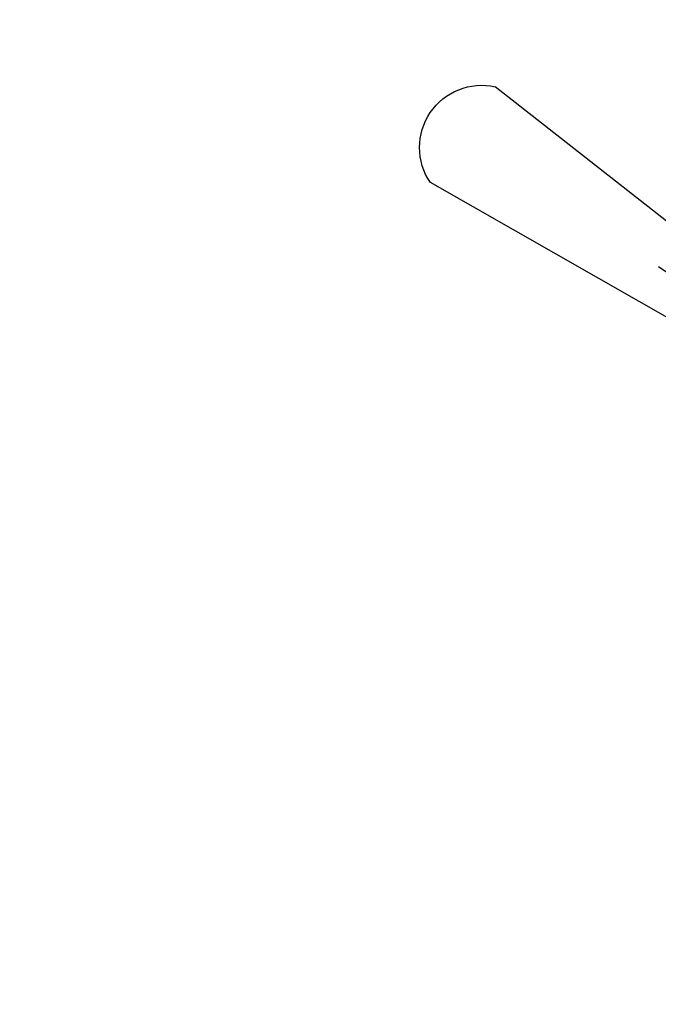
# Model space of a CAD drawing. Header units: inches. Extents: x 463 to 1759, y 367 to 863.
# Drawn here: x 632.73 to 662.13, y 731.59 to 776.54 of the extents above; entities that cross this region are included whole.
import ezdxf

# ---------------------------------------------------------------- set-up
doc = ezdxf.new("R2010")
doc.units = ezdxf.units.IN
doc.header["$LTSCALE"] = 0.5
doc.header["$MEASUREMENT"] = 0
doc.linetypes.add('ACAD_ISO02W100', pattern=[15, 12, -3])
doc.layers.add('Fan', color=153, linetype='Continuous', lineweight=20)
doc.layers.add('Wall', color=7, linetype='Continuous', lineweight=40)

# ---------------------------------------------------------------- blocks, each defined once
blk = doc.blocks.new('rt')
at = {"layer": 'Fan', "lineweight": 25}
for p, q in [((-143.7, 5.1), (-464, 256.1)), ((-193.2, -67.1), (-546.3, 134.2)), ((-174, -28.2), (-256.2, 27.1))]:
    blk.add_line(p, q, dxfattribs=at)
at = {"layer": 'Fan', "lineweight": 25, "extrusion": (0, 0, -1)}
blk.add_ellipse((-480.9, 178.8), major_axis=(0.1, 79.2), ratio=1, start_param=4.113258, end_param=6.498391, dxfattribs=at)

msp = doc.modelspace()

# ---------------------------------------------------------------- hatches: boundary and pattern name
at = {"layer": 'Wall', "linetype": 'ACAD_ISO02W100', "lineweight": 5, "true_color": 0x636466, "transparency": 33554687}
h = msp.add_hatch(dxfattribs=at)
h.set_pattern_fill('ANSI31', color=251)
h.set_pattern_definition([(45, (2755.94689, 815.86525), (-0.0883883476, 0.0883883476), [])])
h.paths.add_polyline_path([(750.285, 836.276), (597.285, 836.276), (597.285, 769.98), (516.285, 769.98), (516.285, 708.8), (525.285, 708.8), (525.285, 762.776), (597.285, 762.776), (597.285, 716.58, -0.017504), (601.776, 715.42), (601.776, 726.699), (601.785, 827.276), (745.785, 827.276), (750.285, 827.276)])

# ---------------------------------------------------------------- block references
at = {"layer": 'Fan', "color": 7, "lineweight": 5, "true_color": 0xffffff, "xscale": 0.03609625071097101, "yscale": 0.03609625071097101, "zscale": 0.03609625071097101}
msp.add_blockref('rt', (671.328, 764.213), dxfattribs=at)

doc.saveas('drawing.dxf')
